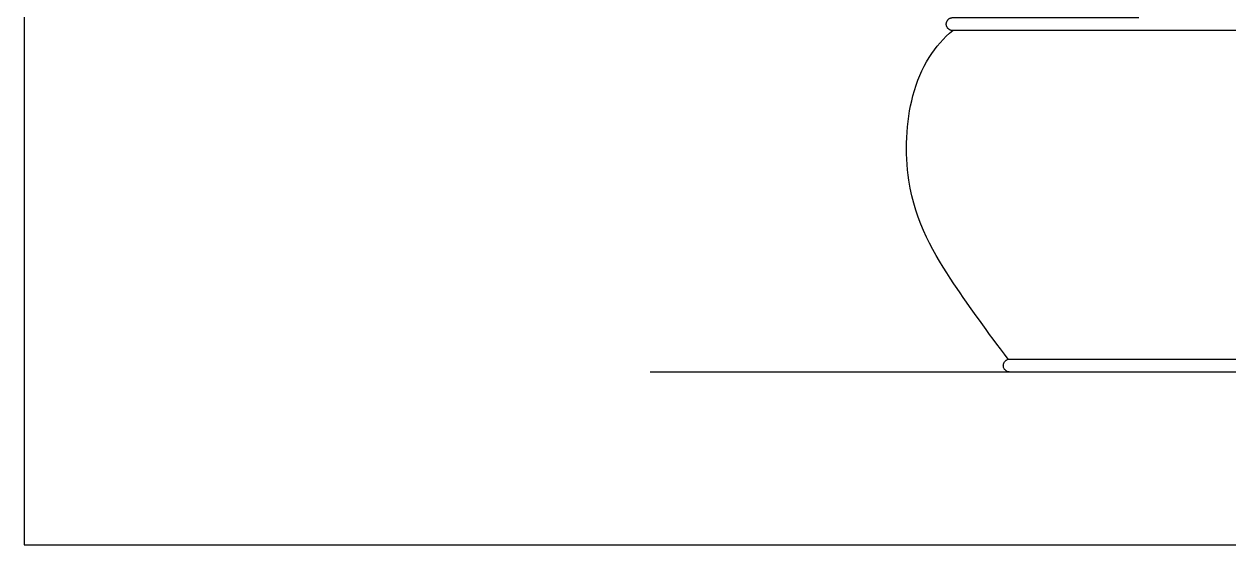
# Model space of a CAD drawing. Header units: millimetres. Extents: x 0.2 to 27.9, y 0.2 to 5.6.
# Drawn here: x 14.145 to 14.841, y 2.713 to 3.014 of the extents above; entities that cross this region are included whole.
import ezdxf

# ---------------------------------------------------------------- set-up
doc = ezdxf.new("R2010")
doc.units = ezdxf.units.MM
for name, color, linetype, true_color in [('AG-DIAGRAM', 7, 'Continuous', 0xfecc66), ('AG-PLANTS', 7, 'Continuous', 0x66ccff), ('X-VPRT', 6, 'Continuous', 0xff00ff)]:
    doc.layers.add(name, color=color, linetype=linetype, true_color=true_color)

msp = doc.modelspace()

# ---------------------------------------------------------------- linework, layer by layer
at = {"layer": 'AG-DIAGRAM'}
msp.add_lwpolyline([(15.07087, 2.81299), (14.50641, 2.81299)], dxfattribs=at)
at = {"layer": 'AG-PLANTS'}
for points, weights, knots in [([(14.68123, 3.01015), (14.67748, 3.01015), (14.67748, 3.0139), (14.67748, 3.01764), (14.68123, 3.01764), (14.73493, 3.01764), (14.78864, 3.01764)], [1, 0.707106781187, 1, 0.707106781187, 1, 1, 1], [-0.8214209, -0.8214209, -0.8214209, -0.8077102, -0.8077102, -0.7939996, -0.7939996, -0.5437063, -0.5437063, -0.5437063]), ([(14.71416, 2.81299), (14.71042, 2.81299), (14.71042, 2.81673), (14.71042, 2.82048), (14.71416, 2.82048), (14.73493, 2.82048), (14.78864, 2.82048)], [1, 0.707106781187, 1, 0.707106781187, 1, 1, 1], [-0.8214209, -0.8214209, -0.8214209, -0.8077102, -0.8077102, -0.7939996, -0.7939996, -0.5437063, -0.5437063, -0.5437063]), ([(14.78864, 2.82048), (14.84234, 2.82048), (14.86311, 2.82048), (14.86686, 2.82048), (14.86686, 2.81673), (14.86686, 2.81299), (14.86311, 2.81299)], [1, 1, 1, 0.707106781187, 1, 0.707106781187, 1], [0.5437063, 0.5437063, 0.5437063, 0.7939996, 0.7939996, 0.8077102, 0.8077102, 0.8214209, 0.8214209, 0.8214209])]:
    msp.add_rational_spline(points, weights, degree=2, knots=knots, dxfattribs=at)
msp.add_open_spline([(14.71328, 2.82037), (14.70103, 2.83648), (14.68021, 2.8651), (14.6524, 2.91086), (14.65511, 2.97803), (14.67106, 3.00194), (14.68123, 3.01015)], degree=3, knots=[0, 0, 0, 0, 0.358265, 0.778781, 1.047016, 1.349289, 1.349289, 1.349289, 1.349289], dxfattribs=at)
for points in [[(14.78864, 3.01015), (14.73493, 3.01015), (14.68123, 3.01015)], [(14.89214, 3.01015), (14.84039, 3.01015), (14.78864, 3.01015)], [(14.78864, 2.81299), (14.73493, 2.81299), (14.71416, 2.81299)], [(14.86311, 2.81299), (14.84234, 2.81299), (14.78864, 2.81299)]]:
    msp.add_open_spline(points, degree=2, dxfattribs=at)
at = {"layer": 'X-VPRT'}
msp.add_lwpolyline([(14.14494, 4.00055), (14.14494, 2.71316), (15.43234, 2.71316), (15.43234, 4.00055)], close=True, dxfattribs=at)

doc.saveas('drawing.dxf')
